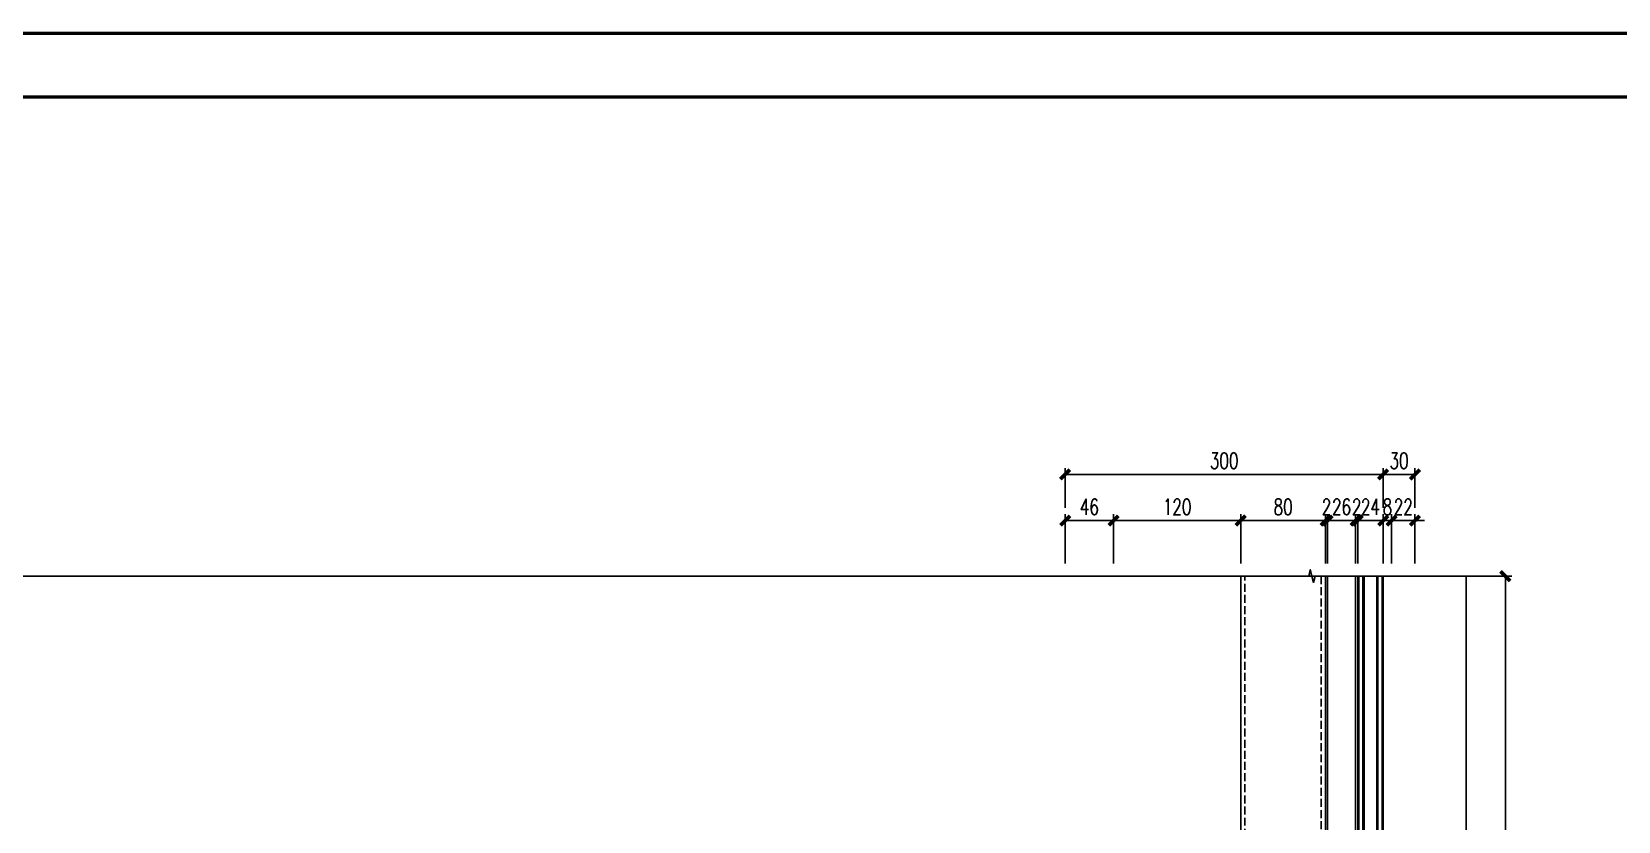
# Model space of a CAD drawing. Extents: x -160106 to 966792, y -663931 to 1550022.
# Drawn here: x -71091 to -69594, y -97825 to -97081 of the extents above; entities that cross this region are included whole.
import ezdxf
from ezdxf.enums import TextEntityAlignment as Align
from ezdxf.xclip import XClip

# ---------------------------------------------------------------- set-up
doc = ezdxf.new("R2010")
doc.units = 0
doc.linetypes.add('ZN-DASH', pattern=[0.35, 0.25, -0.1])
for name, color, linetype in [('!ZN1-填充-8', 8, 'Continuous'), ('!ZN3-玻璃幕墙-4', 4, 'Continuous'), ('!ZN4-焊缝-8', 8, 'Continuous'), ('!ZN4-辅助材料-1', 1, 'Continuous'), ('!ZN5-钢材投影-40', 40, 'Continuous'), ('!ZN5-铝材投影-112', 112, 'Continuous'), ('!ZN6-虚线-8', 8, 'ZN-DASH'), ('0-cxFrame', 155, 'Continuous'), ('3符号', 173, 'Continuous'), ('DIM', 173, 'Continuous'), ('焊缝', 8, 'Continuous')]:
    doc.layers.add(name, color=color, linetype=linetype)
doc.layers.add('0-cxText', color=131, linetype='Continuous', lineweight=25)
doc.styles.add('cx_tuming', font='simhei.ttf')
doc.styles.add('cx_tuqian1', font='')
doc.styles.add('DHTEXT-1', font='ROMANS.shx', dxfattribs={"width": 0.7, "bigfont": 'CHINESE.shx'})
doc.styles.add('黑体', font='simhei.ttf', dxfattribs={"height": 12})
doc.styles.get('cx_tuqian1').set_extended_font_data('SimSun')
doc.dimstyles.new('ZN6', dxfattribs={"dimscale": 6, "dimtxt": 2.5, "dimasz": 1.5, "dimexe": 1, "dimexo": 2, "dimgap": 0.9, "dimtad": 1, "dimdec": 0, "dimdsep": 46, "dimtxsty": 'DHTEXT-1', "dimblk": 'ARCHTICK', "dimcen": 2.5, "dimclrd": 173, "dimclre": 173, "dimclrt": 7, "dimazin": 2, "dimtfac": 1, "dimtdec": 1, "dimtix": 1, "dimtmove": 2, "dimatfit": 3, "dimfxl": 0, "dimtolj": 1, "dimtzin": 0, "dimarcsym": 0})

# ---------------------------------------------------------------- blocks, each defined once
blk = doc.blocks.new('*U1095')
at = {"layer": '!ZN1-填充-8'}
h = blk.add_hatch(dxfattribs=at)
h.set_pattern_fill('ANSI37', color=256, scale=0.5, style=0)
h.set_pattern_definition([(45, (6, 0), (-1.12253, 1.12253), []), (135, (6, 0), (-1.12253, -1.12253), [])])
h.paths.add_polyline_path([(0, 5), (0, 19), (1, 18), (14, 18), (14, 17.7), (12, 15.7), (12, 8.3), (14, 6.2), (14, 6), (1, 6)])
h = blk.add_hatch(dxfattribs=at)
h.set_pattern_fill('DOTS', color=8, style=0)
h.set_pattern_definition([(0, (6, 0), (0.79375, 1.5875), [0, -1.5875])])
h.paths.add_polyline_path([(13, 15.3), (13, 8.7), (14.4, 7.2), (17.8, 7.2), (17.8, 16.7), (14.4, 16.7)])
for points in [[(18.8, 18), (14, 18), (14, 17.7), (18.8, 17.7)], [(18.8, 6.2), (14, 6.2), (14, 6), (18.8, 6)]]:
    blk.add_hatch(color=256, dxfattribs=at).paths.add_polyline_path(points)
for p, q in [((0, 23), (629.2, 23)), ((0, 19), (629.2, 19)), ((0, 5), (629.2, 5)), ((0, 1), (629.2, 1))]:
    blk.add_line(p, q, dxfattribs=at)
at = {"layer": '!ZN3-玻璃幕墙-4'}
for points in [[(629.2, 24), (1, 24), (0, 23), (0, 19), (1, 18), (629.2, 18)], [(629.2, 6), (1, 6), (0, 5), (0, 1), (1, 0), (629.2, 0)]]:
    blk.add_lwpolyline(points, dxfattribs=at)
at = {"layer": '!ZN4-辅助材料-1'}
for points in [[(0, 5), (0, 19), (1, 18), (14, 18), (14, 17.7), (12, 15.7), (12, 8.3), (12, 8.3), (14, 6.2), (14, 6), (1, 6), (0, 5)], [(12, 15.7), (12, 8.3), (14, 6.2), (19, 6.2), (19, 17.7), (14, 17.7)], [(13, 15.3), (13, 8.7), (14.4, 7.2), (17.8, 7.2), (17.8, 16.7), (14.4, 16.7)], [(18.8, 18), (14, 18), (14, 17.7), (18.8, 17.7)], [(18.8, 6.2), (14, 6.2), (14, 6), (18.8, 6)]]:
    blk.add_lwpolyline(points, close=True, dxfattribs=at)
blk.add_lwpolyline([(18.4, 17.7), (18.4, 17.7), (14, 17.7), (12.1, 15.7), (12.1, 8.3), (14, 6.3), (18.4, 6.3), (18.4, 6.2), (18.4, 6.3)], dxfattribs=at)
at = {"layer": 'Defpoints', "color": 250}
for p in [(0, 24), (0, 18), (0, 6), (0, 0), (12, 6)]:
    blk.add_point(p, dxfattribs=at)
blk = doc.blocks.new('*U1094')
at = {"layer": '!ZN4-焊缝-8', "ltscale": 20}
h = blk.add_hatch(color=8, dxfattribs=at)
h.dxf.hatch_style = 1
h.paths.add_polyline_path([(4, 80, 0.414214), (0, 84), (0, 80)])
blk.add_lwpolyline([(0, 80), (4, 80, 0.414214), (0, 84)], format="xyb", close=True, dxfattribs=at)
at = {"layer": '!ZN5-钢材投影-40', "ltscale": 0.3}
for p, q in [((0, 80), (602.7, 80)), ((0, 0), (602.7, 0))]:
    blk.add_line(p, q, dxfattribs=at)
at = {"layer": '!ZN5-铝材投影-112'}
for p, q in [((0, -2), (602.7, -2)), ((0.3, -28.4), (602.7, -28.4))]:
    blk.add_line(p, q, dxfattribs=at)
at = {"layer": '!ZN6-虚线-8', "ltscale": 30}
for p, q in [((0, 76), (602.7, 76)), ((602.7, 4), (0, 4))]:
    blk.add_line(p, q, dxfattribs=at)
at = {"layer": '焊缝', "ltscale": 100}
blk.add_lwpolyline([(0, 80, -0.57735), (3.5, 74, 0.267949), (0, 76, -0.57735), (3.5, 70, 0.267949), (0, 72, -0.57735), (3.5, 66, 0.267949), (0, 68, -0.57735), (3.5, 62, 0.267949), (0, 64, -0.57735), (3.5, 58, 0.267949), (0, 60, -0.57735), (3.5, 54, 0.267949), (0, 56, -0.57735), (3.5, 50, 0.267949), (0, 52, -0.57735), (3.5, 46, 0.267949), (0, 48, -0.57735), (3.5, 42, 0.267949), (0, 44, -0.57735), (3.5, 38, 0.267949), (0, 40, -0.57735), (3.5, 34, 0.267949), (0, 36, -0.57735), (3.5, 30, 0.267949), (0, 32, -0.57735), (3.5, 26, 0.267949), (0, 28, -0.57735), (3.5, 22, 0.267949), (0, 24, -0.57735), (3.5, 18, 0.267949), (0, 20, -0.57735), (3.5, 14, 0.267949), (0, 16, -0.57735), (3.5, 10, 0.267949), (0, 12, -0.57735), (3.5, 6, 0.267949), (0, 8, -1), (0, 0, -1)], format="xyb", dxfattribs=at)
blk = doc.blocks.new('20250826160552')
at = {"layer": '!ZN3-玻璃幕墙-4', "rotation": 89.99999645049226}
blk.add_blockref('*U1095', (0, 753.5), dxfattribs=at)
at = {"layer": '!ZN5-铝材投影-112', "ltscale": 100, "rotation": 90}
blk.add_blockref('*U1094', (-54.4, 780), dxfattribs=at)
blk = doc.blocks.new('TK22.A2 L(Dragon)')
at = {"layer": '0-cxFrame', "color": 7, "const_width": 0.5}
blk.add_lwpolyline([(0, 0), (-594, 0), (-594, 420), (0, 420)], close=True, dxfattribs=at)
at = {"layer": '0-cxFrame', "const_width": 0.5}
blk.add_lwpolyline([(-80, 10), (-574, 10), (-574, 410), (-80, 410)], close=True, dxfattribs=at)
at = {"style": '黑体', "flags": 4}
blk.add_attdef('图幅', text='', height=3.3, dxfattribs=at).set_placement((-40, 3), align=Align.RIGHT)
at = {"layer": '0-cxText', "flags": 4}
for tag, height, style, p in [('建设单位', 3.5, 'cx_tuming', (-45, 240)), ('项目名称', 3.5, 'cx_tuming', (-45, 210)), ('子项名称', 3.5, 'cx_tuming', (-45, 180)), ('工程编号', 3.3, 'cx_tuqian1', (-35, 165)), ('图名1', 3.5, 'cx_tuming', (-45, 87)), ('图名2', 3.5, 'cx_tuming', (-45, 79)), ('图名3', 3.5, 'cx_tuming', (-45, 71)), ('出图日期', 3.3, 'cx_tuqian1', (-39, 60)), ('专业', 3.3, 'cx_tuqian1', (-55, 52)), ('图号', 3.3, 'cx_tuqian1', (-55, 44)), ('版次', 3.3, 'cx_tuqian1', (-20, 44))]:
    blk.add_attdef(tag, text='', height=height, dxfattribs=dict(at, style=style)).set_placement(p, align=Align.MIDDLE)
at = {"layer": 'Defpoints', "color": 6, "flags": 4}
for tag, height, style, p in [('tufu', 3.3, '黑体', (-12, 12)), ('dwfname', 4, 'cx_tuqian1', (-80, 3))]:
    blk.add_attdef(tag, text='', height=height, dxfattribs=dict(at, style=style)).set_placement(p, align=Align.RIGHT)
blk = doc.blocks.new('_ArchTick')
at = {"color": 0, "linetype": 'ByBlock', "const_width": 0.4}
blk.add_lwpolyline([(-0.5, -0.5), (0.5, 0.5)], dxfattribs=at)
blk = doc.blocks.new('*D1251')
at = {"layer": 'Defpoints', "color": 0, "ltscale": 60, "transparency": 16777216}
for p in [(-69840.2, -97541.5), (-69840.2, -97593.9), (-69816.2, -97593.9)]:
    blk.add_point(p, dxfattribs=at)
at = {"layer": 'DIM', "color": 173, "linetype": 'ByBlock', "lineweight": -2, "ltscale": 60, "transparency": 16777216}
for p, q in [((-69840.2, -97581.9), (-69840.2, -97535.5)), ((-69816.2, -97581.9), (-69816.2, -97535.5)), ((-69840.2, -97541.5), (-69849.2, -97541.5)), ((-69816.2, -97541.5), (-69840.2, -97541.5)), ((-69816.2, -97541.5), (-69807.2, -97541.5))]:
    blk.add_line(p, q, dxfattribs=at)
at = {"layer": 'DIM', "color": 173, "lineweight": -2, "ltscale": 60, "transparency": 16777216, "xscale": 9, "yscale": 9, "zscale": 9}
blk.add_blockref('_ArchTick', (-69840.2, -97541.5), dxfattribs=at)
at = {"layer": 'DIM', "color": 173, "lineweight": -2, "ltscale": 60, "transparency": 16777216, "xscale": 9, "yscale": 9, "zscale": 9, "rotation": 180}
blk.add_blockref('_ArchTick', (-69816.2, -97541.5), dxfattribs=at)
at = {"layer": 'DIM', "color": 7, "ltscale": 60, "transparency": 16777216, "insert": (-69828.2, -97528.6), "char_height": 15, "attachment_point": 5, "style": 'DHTEXT-1'}
blk.add_mtext('\\A1;24', dxfattribs=at)
blk = doc.blocks.new('*D1252')
at = {"layer": 'Defpoints', "color": 0, "ltscale": 60, "transparency": 16777216}
for p in [(-69840.2, -97541.5), (-69842.2, -97593.9), (-69840.2, -97593.9)]:
    blk.add_point(p, dxfattribs=at)
at = {"layer": 'DIM', "color": 173, "linetype": 'ByBlock', "lineweight": -2, "ltscale": 60, "transparency": 16777216}
for p, q in [((-69842.2, -97581.9), (-69842.2, -97535.5)), ((-69840.2, -97581.9), (-69840.2, -97535.5)), ((-69842.2, -97541.5), (-69851.2, -97541.5)), ((-69842.2, -97541.5), (-69840.2, -97541.5)), ((-69840.2, -97541.5), (-69831.2, -97541.5))]:
    blk.add_line(p, q, dxfattribs=at)
at = {"layer": 'DIM', "color": 173, "lineweight": -2, "ltscale": 60, "transparency": 16777216, "xscale": 9, "yscale": 9, "zscale": 9}
blk.add_blockref('_ArchTick', (-69842.2, -97541.5), dxfattribs=at)
at = {"layer": 'DIM', "color": 173, "lineweight": -2, "ltscale": 60, "transparency": 16777216, "xscale": 9, "yscale": 9, "zscale": 9, "rotation": 180}
blk.add_blockref('_ArchTick', (-69840.2, -97541.5), dxfattribs=at)
at = {"layer": 'DIM', "color": 7, "ltscale": 60, "transparency": 16777216, "insert": (-69841.2, -97528.6), "char_height": 15, "attachment_point": 5, "style": 'DHTEXT-1'}
blk.add_mtext('\\A1;2', dxfattribs=at)
blk = doc.blocks.new('*D1253')
at = {"layer": 'Defpoints', "color": 0, "ltscale": 60, "transparency": 16777216}
for p in [(-69868.6, -97541.5), (-69868.6, -97593.9), (-69842.2, -97593.9)]:
    blk.add_point(p, dxfattribs=at)
at = {"layer": 'DIM', "color": 173, "linetype": 'ByBlock', "lineweight": -2, "ltscale": 60, "transparency": 16777216}
for p, q in [((-69868.6, -97581.9), (-69868.6, -97535.5)), ((-69842.2, -97581.9), (-69842.2, -97535.5)), ((-69868.6, -97541.5), (-69877.6, -97541.5)), ((-69842.2, -97541.5), (-69868.6, -97541.5)), ((-69842.2, -97541.5), (-69833.2, -97541.5))]:
    blk.add_line(p, q, dxfattribs=at)
at = {"layer": 'DIM', "color": 173, "lineweight": -2, "ltscale": 60, "transparency": 16777216, "xscale": 9, "yscale": 9, "zscale": 9}
blk.add_blockref('_ArchTick', (-69868.6, -97541.5), dxfattribs=at)
at = {"layer": 'DIM', "color": 173, "lineweight": -2, "ltscale": 60, "transparency": 16777216, "xscale": 9, "yscale": 9, "zscale": 9, "rotation": 180}
blk.add_blockref('_ArchTick', (-69842.2, -97541.5), dxfattribs=at)
at = {"layer": 'DIM', "color": 7, "ltscale": 60, "transparency": 16777216, "insert": (-69855.4, -97528.6), "char_height": 15, "attachment_point": 5, "style": 'DHTEXT-1'}
blk.add_mtext('\\A1;26', dxfattribs=at)
blk = doc.blocks.new('*D1254')
at = {"layer": 'Defpoints', "color": 0, "ltscale": 60, "transparency": 16777216}
for p in [(-69868.6, -97541.5), (-69870.6, -97593.9), (-69868.6, -97593.9)]:
    blk.add_point(p, dxfattribs=at)
at = {"layer": 'DIM', "color": 173, "linetype": 'ByBlock', "lineweight": -2, "ltscale": 60, "transparency": 16777216}
for p, q in [((-69870.6, -97581.9), (-69870.6, -97535.5)), ((-69868.6, -97581.9), (-69868.6, -97535.5)), ((-69870.6, -97541.5), (-69879.6, -97541.5)), ((-69870.6, -97541.5), (-69868.6, -97541.5)), ((-69868.6, -97541.5), (-69859.6, -97541.5))]:
    blk.add_line(p, q, dxfattribs=at)
at = {"layer": 'DIM', "color": 173, "lineweight": -2, "ltscale": 60, "transparency": 16777216, "xscale": 9, "yscale": 9, "zscale": 9}
blk.add_blockref('_ArchTick', (-69870.6, -97541.5), dxfattribs=at)
at = {"layer": 'DIM', "color": 173, "lineweight": -2, "ltscale": 60, "transparency": 16777216, "xscale": 9, "yscale": 9, "zscale": 9, "rotation": 180}
blk.add_blockref('_ArchTick', (-69868.6, -97541.5), dxfattribs=at)
at = {"layer": 'DIM', "color": 7, "ltscale": 60, "transparency": 16777216, "insert": (-69869.6, -97528.6), "char_height": 15, "attachment_point": 5, "style": 'DHTEXT-1'}
blk.add_mtext('\\A1;2', dxfattribs=at)
blk = doc.blocks.new('*D1255')
at = {"layer": 'Defpoints', "color": 0, "ltscale": 60, "transparency": 16777216}
for p in [(-69950.6, -97541.5), (-69950.6, -97593.9), (-69870.6, -97593.9)]:
    blk.add_point(p, dxfattribs=at)
at = {"layer": 'DIM', "color": 173, "linetype": 'ByBlock', "lineweight": -2, "ltscale": 60, "transparency": 16777216}
for p, q in [((-69950.6, -97581.9), (-69950.6, -97535.5)), ((-69870.6, -97581.9), (-69870.6, -97535.5)), ((-69870.6, -97541.5), (-69950.6, -97541.5))]:
    blk.add_line(p, q, dxfattribs=at)
at = {"layer": 'DIM', "color": 173, "lineweight": -2, "ltscale": 60, "transparency": 16777216, "xscale": 9, "yscale": 9, "zscale": 9, "rotation": 180}
blk.add_blockref('_ArchTick', (-69950.6, -97541.5), dxfattribs=at)
at = {"layer": 'DIM', "color": 173, "lineweight": -2, "ltscale": 60, "transparency": 16777216, "xscale": 9, "yscale": 9, "zscale": 9}
blk.add_blockref('_ArchTick', (-69870.6, -97541.5), dxfattribs=at)
at = {"layer": 'DIM', "color": 7, "ltscale": 60, "transparency": 16777216, "insert": (-69910.6, -97528.6), "char_height": 15, "attachment_point": 5, "style": 'DHTEXT-1'}
blk.add_mtext('\\A1;80', dxfattribs=at)
blk = doc.blocks.new('*D1256')
at = {"layer": 'Defpoints', "color": 0, "ltscale": 60, "transparency": 16777216}
for p in [(-69950.6, -97541.5), (-70070.6, -97593.9), (-69950.6, -97593.9)]:
    blk.add_point(p, dxfattribs=at)
at = {"layer": 'DIM', "color": 173, "linetype": 'ByBlock', "lineweight": -2, "ltscale": 60, "transparency": 16777216}
for p, q in [((-70070.6, -97581.9), (-70070.6, -97535.5)), ((-69950.6, -97581.9), (-69950.6, -97535.5)), ((-70070.6, -97541.5), (-69950.6, -97541.5))]:
    blk.add_line(p, q, dxfattribs=at)
at = {"layer": 'DIM', "color": 173, "lineweight": -2, "ltscale": 60, "transparency": 16777216, "xscale": 9, "yscale": 9, "zscale": 9, "rotation": 180}
blk.add_blockref('_ArchTick', (-70070.6, -97541.5), dxfattribs=at)
at = {"layer": 'DIM', "color": 173, "lineweight": -2, "ltscale": 60, "transparency": 16777216, "xscale": 9, "yscale": 9, "zscale": 9}
blk.add_blockref('_ArchTick', (-69950.6, -97541.5), dxfattribs=at)
at = {"layer": 'DIM', "color": 7, "ltscale": 60, "transparency": 16777216, "insert": (-70010.6, -97528.6), "char_height": 15, "attachment_point": 5, "style": 'DHTEXT-1'}
blk.add_mtext('\\A1;120', dxfattribs=at)
blk = doc.blocks.new('*D1257')
at = {"layer": 'Defpoints', "color": 0, "ltscale": 60, "transparency": 16777216}
for p in [(-70116.2, -97541.5), (-70116.2, -97593.9), (-70070.6, -97593.9)]:
    blk.add_point(p, dxfattribs=at)
at = {"layer": 'DIM', "color": 173, "linetype": 'ByBlock', "lineweight": -2, "ltscale": 60, "transparency": 16777216}
for p, q in [((-70116.2, -97581.9), (-70116.2, -97535.5)), ((-70070.6, -97581.9), (-70070.6, -97535.5)), ((-70070.6, -97541.5), (-70116.2, -97541.5))]:
    blk.add_line(p, q, dxfattribs=at)
at = {"layer": 'DIM', "color": 173, "lineweight": -2, "ltscale": 60, "transparency": 16777216, "xscale": 9, "yscale": 9, "zscale": 9, "rotation": 180}
blk.add_blockref('_ArchTick', (-70116.2, -97541.5), dxfattribs=at)
at = {"layer": 'DIM', "color": 173, "lineweight": -2, "ltscale": 60, "transparency": 16777216, "xscale": 9, "yscale": 9, "zscale": 9}
blk.add_blockref('_ArchTick', (-70070.6, -97541.5), dxfattribs=at)
at = {"layer": 'DIM', "color": 7, "ltscale": 60, "transparency": 16777216, "insert": (-70093.4, -97528.6), "char_height": 15, "attachment_point": 5, "style": 'DHTEXT-1'}
blk.add_mtext('\\A1;46', dxfattribs=at)
blk = doc.blocks.new('*D1258')
at = {"layer": 'Defpoints', "color": 0, "ltscale": 60, "transparency": 16777216}
for p in [(-69808.2, -97541.5), (-69816.2, -97593.9), (-69808.2, -97593.9)]:
    blk.add_point(p, dxfattribs=at)
at = {"layer": 'DIM', "color": 173, "linetype": 'ByBlock', "lineweight": -2, "ltscale": 60, "transparency": 16777216}
for p, q in [((-69816.2, -97581.9), (-69816.2, -97535.5)), ((-69808.2, -97581.9), (-69808.2, -97535.5)), ((-69816.2, -97541.5), (-69825.2, -97541.5)), ((-69816.2, -97541.5), (-69808.2, -97541.5)), ((-69808.2, -97541.5), (-69799.2, -97541.5))]:
    blk.add_line(p, q, dxfattribs=at)
at = {"layer": 'DIM', "color": 173, "lineweight": -2, "ltscale": 60, "transparency": 16777216, "xscale": 9, "yscale": 9, "zscale": 9}
blk.add_blockref('_ArchTick', (-69816.2, -97541.5), dxfattribs=at)
at = {"layer": 'DIM', "color": 173, "lineweight": -2, "ltscale": 60, "transparency": 16777216, "xscale": 9, "yscale": 9, "zscale": 9, "rotation": 180}
blk.add_blockref('_ArchTick', (-69808.2, -97541.5), dxfattribs=at)
at = {"layer": 'DIM', "color": 7, "ltscale": 60, "transparency": 16777216, "insert": (-69812.2, -97528.6), "char_height": 15, "attachment_point": 5, "style": 'DHTEXT-1'}
blk.add_mtext('\\A1;8', dxfattribs=at)
blk = doc.blocks.new('*D1259')
at = {"layer": 'Defpoints', "color": 0, "ltscale": 60, "transparency": 16777216}
for p in [(-69808.2, -97541.5), (-69808.2, -97593.9), (-69786.2, -97593.9)]:
    blk.add_point(p, dxfattribs=at)
at = {"layer": 'DIM', "color": 173, "linetype": 'ByBlock', "lineweight": -2, "ltscale": 60, "transparency": 16777216}
for p, q in [((-69808.2, -97581.9), (-69808.2, -97535.5)), ((-69786.2, -97581.9), (-69786.2, -97535.5)), ((-69808.2, -97541.5), (-69817.2, -97541.5)), ((-69786.2, -97541.5), (-69808.2, -97541.5)), ((-69786.2, -97541.5), (-69777.2, -97541.5))]:
    blk.add_line(p, q, dxfattribs=at)
at = {"layer": 'DIM', "color": 173, "lineweight": -2, "ltscale": 60, "transparency": 16777216, "xscale": 9, "yscale": 9, "zscale": 9}
blk.add_blockref('_ArchTick', (-69808.2, -97541.5), dxfattribs=at)
at = {"layer": 'DIM', "color": 173, "lineweight": -2, "ltscale": 60, "transparency": 16777216, "xscale": 9, "yscale": 9, "zscale": 9, "rotation": 180}
blk.add_blockref('_ArchTick', (-69786.2, -97541.5), dxfattribs=at)
at = {"layer": 'DIM', "color": 7, "ltscale": 60, "transparency": 16777216, "insert": (-69797.2, -97528.6), "char_height": 15, "attachment_point": 5, "style": 'DHTEXT-1'}
blk.add_mtext('\\A1;22', dxfattribs=at)
blk = doc.blocks.new('*D1260')
at = {"layer": 'Defpoints', "color": 0, "ltscale": 60, "transparency": 16777216}
for p in [(-69816.2, -97498), (-70116.2, -97541.5), (-69816.2, -97541.5)]:
    blk.add_point(p, dxfattribs=at)
at = {"layer": 'DIM', "color": 173, "linetype": 'ByBlock', "lineweight": -2, "ltscale": 60, "transparency": 16777216}
for p, q in [((-70116.2, -97529.5), (-70116.2, -97492)), ((-69816.2, -97529.5), (-69816.2, -97492)), ((-70116.2, -97498), (-69816.2, -97498))]:
    blk.add_line(p, q, dxfattribs=at)
at = {"layer": 'DIM', "color": 173, "lineweight": -2, "ltscale": 60, "transparency": 16777216, "xscale": 9, "yscale": 9, "zscale": 9, "rotation": 180}
blk.add_blockref('_ArchTick', (-70116.2, -97498), dxfattribs=at)
at = {"layer": 'DIM', "color": 173, "lineweight": -2, "ltscale": 60, "transparency": 16777216, "xscale": 9, "yscale": 9, "zscale": 9}
blk.add_blockref('_ArchTick', (-69816.2, -97498), dxfattribs=at)
at = {"layer": 'DIM', "color": 7, "ltscale": 60, "transparency": 16777216, "insert": (-69966.2, -97485.1), "char_height": 15, "attachment_point": 5, "style": 'DHTEXT-1'}
blk.add_mtext('\\A1;300', dxfattribs=at)
blk = doc.blocks.new('*D1261')
at = {"layer": 'Defpoints', "color": 0, "ltscale": 60, "transparency": 16777216}
for p in [(-69816.2, -97498), (-69816.2, -97541.5), (-69786.2, -97541.5)]:
    blk.add_point(p, dxfattribs=at)
at = {"layer": 'DIM', "color": 173, "linetype": 'ByBlock', "lineweight": -2, "ltscale": 60, "transparency": 16777216}
for p, q in [((-69816.2, -97529.5), (-69816.2, -97492)), ((-69786.2, -97529.5), (-69786.2, -97492)), ((-69786.2, -97498), (-69816.2, -97498))]:
    blk.add_line(p, q, dxfattribs=at)
at = {"layer": 'DIM', "color": 173, "lineweight": -2, "ltscale": 60, "transparency": 16777216, "xscale": 9, "yscale": 9, "zscale": 9, "rotation": 180}
blk.add_blockref('_ArchTick', (-69816.2, -97498), dxfattribs=at)
at = {"layer": 'DIM', "color": 173, "lineweight": -2, "ltscale": 60, "transparency": 16777216, "xscale": 9, "yscale": 9, "zscale": 9}
blk.add_blockref('_ArchTick', (-69786.2, -97498), dxfattribs=at)
at = {"layer": 'DIM', "color": 7, "ltscale": 60, "transparency": 16777216, "insert": (-69801.2, -97485.1), "char_height": 15, "attachment_point": 5, "style": 'DHTEXT-1'}
blk.add_mtext('\\A1;30', dxfattribs=at)
blk = doc.blocks.new('*D1262')
at = {"layer": 'Defpoints', "color": 0, "ltscale": 60, "transparency": 16777216}
for p in [(-69808.2, -97593.9), (-69700.9, -97593.9), (-69808.2, -98271.6)]:
    blk.add_point(p, dxfattribs=at)
at = {"layer": 'DIM', "color": 173, "linetype": 'ByBlock', "lineweight": -2, "ltscale": 60, "transparency": 16777216}
for p, q in [((-69796.2, -97593.9), (-69694.9, -97593.9)), ((-69700.9, -98271.6), (-69700.9, -97593.9)), ((-69796.2, -98271.6), (-69694.9, -98271.6))]:
    blk.add_line(p, q, dxfattribs=at)
at = {"layer": 'DIM', "color": 173, "lineweight": -2, "ltscale": 60, "transparency": 16777216, "xscale": 9, "yscale": 9, "zscale": 9}
for p, rotation in [((-69700.9, -97593.9), 90), ((-69700.9, -98271.6), 270)]:
    blk.add_blockref('_ArchTick', p, dxfattribs=dict(at, rotation=rotation))
at = {"layer": 'DIM', "color": 7, "ltscale": 60, "transparency": 16777216, "insert": (-69713.8, -97932.7), "char_height": 15, "attachment_point": 5, "rotation": 90, "style": 'DHTEXT-1'}
blk.add_mtext('\\A1;DIM', dxfattribs=at)

msp = doc.modelspace()

# ---------------------------------------------------------------- block references
at = {"ltscale": 30}
ref = msp.add_blockref('20250826160552', (-69816.24, -98976.59), dxfattribs=at)
XClip(ref).set_block_clipping_path([(-1568.6831946932, -191.5887051829), (78.3919054, 1382.7360350911)])

# ---------------------------------------------------------------- dimensions: what is measured, and where the dimension line sits
at = {"layer": 'DIM', "ltscale": 60}
for p1, picture, middle in [((-70116.24, -97541.48), '*D1260', (-69966.24, -97485.12)), ((-69786.24, -97541.48), '*D1261', (-69801.24, -97485.12))]:
    dim = msp.add_linear_dim(base=(-69816.24, -97498.02), p1=p1, p2=(-69816.24, -97541.48), dimstyle='ZN6', dxfattribs=at)
    dim.commit()
    dim.dimension.update_dxf_attribs({"geometry": picture, "text_midpoint": middle})

# ---------------------------------------------------------------- next in the draw order: linework, layer by layer
at = {"layer": '3符号'}
msp.add_lwpolyline([(-69809.04, -97593.85), (-69880.44, -97593.85), (-69881.94, -97599.85), (-69884.94, -97587.85), (-69886.44, -97593.85), (-69957.84, -97593.85)], dxfattribs=at)

# ---------------------------------------------------------------- next in the draw order: block references
at = {"layer": '0-cxFrame', "xscale": 6, "yscale": 6, "zscale": 6}
msp.add_blockref('TK22.A2 L(Dragon)', (-68637.4, -99602.2), dxfattribs=at)

# ---------------------------------------------------------------- next in the draw order: dimensions: what is measured, and where the dimension line sits
at = {"layer": 'DIM', "ltscale": 60}
for base, p1, p2, picture, middle in [((-70116.24, -97541.48), (-70070.56, -97593.85), (-70116.24, -97593.85), '*D1257', (-70093.4, -97528.58)), ((-69950.64, -97541.48), (-70070.56, -97593.85), (-69950.64, -97593.85), '*D1256', (-70010.6, -97528.58)), ((-69950.64, -97541.48), (-69870.64, -97593.85), (-69950.64, -97593.85), '*D1255', (-69910.64, -97528.58)), ((-69868.64, -97541.48), (-69870.64, -97593.85), (-69868.64, -97593.85), '*D1254', (-69869.64, -97528.58)), ((-69868.64, -97541.48), (-69842.24, -97593.85), (-69868.64, -97593.85), '*D1253', (-69855.44, -97528.58)), ((-69840.24, -97541.48), (-69842.24, -97593.85), (-69840.24, -97593.85), '*D1252', (-69841.24, -97528.58)), ((-69840.24, -97541.48), (-69816.24, -97593.85), (-69840.24, -97593.85), '*D1251', (-69828.24, -97528.58)), ((-69808.24, -97541.48), (-69816.24, -97593.85), (-69808.24, -97593.85), '*D1258', (-69812.24, -97528.58)), ((-69808.24, -97541.48), (-69786.24, -97593.85), (-69808.24, -97593.85), '*D1259', (-69797.24, -97528.58))]:
    dim = msp.add_linear_dim(base=base, p1=p1, p2=p2, dimstyle='ZN6', dxfattribs=at)
    dim.commit()
    dim.dimension.update_dxf_attribs({"geometry": picture, "text_midpoint": middle})
dim = msp.add_linear_dim(base=(-69700.85, -97593.85), p1=(-69808.24, -98271.56), p2=(-69808.24, -97593.85), angle=90, text='DIM', dimstyle='ZN6', dxfattribs=at)
dim.commit()
dim.dimension.update_dxf_attribs({"geometry": '*D1262', "text_midpoint": (-69713.75, -97932.7)})

doc.saveas('drawing.dxf')
